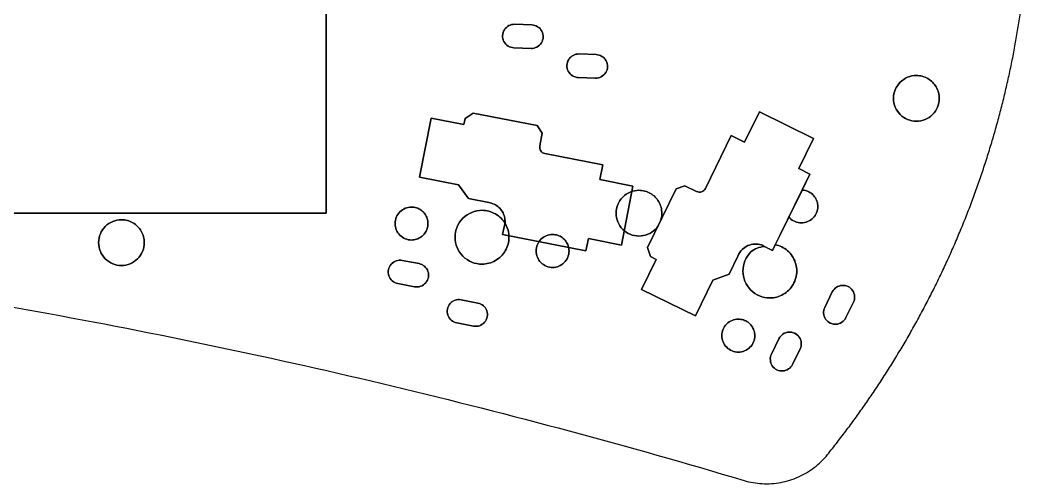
# Model space of a CAD drawing. Extents: x 0 to 140, y 0 to 91.
# Drawn here: x 62.8 to 139.4, y 0.1 to 35.6 of the extents above; entities that cross this region are included whole.
import ezdxf

# ---------------------------------------------------------------- set-up
doc = ezdxf.new("R2010")
doc.units = 0
doc.layers.add('Layer_1', color=7, linetype='CONTINUOUS')

msp = doc.modelspace()

# ---------------------------------------------------------------- linework, layer by layer
at = {"layer": 'Layer_1', "color": 1}
for p, q in [((86.211763, 38.371974), (86.211763, 20.781839)), ((86.211763, 20.781839), (86.211763, 38.371974)), ((101.94155, 35.183539), (100.632069, 35.229532)), ((100.632069, 35.229532), (101.94155, 35.183539)), ((100.632069, 35.229532), (100.632069, 35.229532)), ((100.56954, 33.430675), (101.878502, 33.384683)), ((101.878502, 33.384683), (100.56954, 33.430675)), ((105.555797, 32.956285), (106.865278, 32.910293)), ((105.555797, 32.956285), (105.555797, 32.956285)), ((106.865278, 32.910293), (105.555797, 32.956285)), ((106.802233, 31.111436), (105.493268, 31.157429)), ((105.493268, 31.157429), (106.802233, 31.111436)), ((131.371785, 31.306773), (131.371785, 31.306773)), ((131.371785, 31.306773), (131.371785, 31.306773)), ((97.439499, 28.441318), (96.829717, 28.029973)), ((96.829717, 28.029973), (97.439499, 28.441318)), ((102.347725, 27.487371), (97.439499, 28.441318)), ((97.439499, 28.441318), (102.347725, 27.487371)), ((119.358568, 28.518314), (118.229956, 26.203726)), ((118.229956, 26.203726), (119.358568, 28.518314)), ((123.493197, 26.501901), (119.358568, 28.518314)), ((119.358568, 28.518314), (123.493197, 26.501901)), ((94.225225, 28.047541), (93.347762, 23.532057)), ((93.347762, 23.532057), (94.225225, 28.047541)), ((96.73825, 27.5592), (94.225225, 28.047541)), ((94.225225, 28.047541), (96.73825, 27.5592)), ((96.829717, 28.029973), (96.73825, 27.5592)), ((96.73825, 27.5592), (96.829717, 28.029973)), ((102.743049, 26.901358), (102.347725, 27.487371)), ((102.347725, 27.487371), (102.743049, 26.901358)), ((102.552364, 25.919508), (102.743049, 26.901358)), ((102.743049, 26.901358), (102.552364, 25.919508)), ((117.195909, 26.708088), (115.22342, 22.663375)), ((115.22342, 22.663375), (117.195909, 26.708088)), ((118.229956, 26.203726), (117.195909, 26.708088)), ((117.195909, 26.708088), (118.229956, 26.203726)), ((122.36407, 24.187314), (123.493197, 26.501901)), ((123.493197, 26.501901), (122.36407, 24.187314)), ((107.364988, 24.474635), (102.947689, 25.333496)), ((102.947689, 25.333496), (107.364988, 24.474635)), ((107.145363, 23.346021), (107.364988, 24.474635)), ((107.364988, 24.474635), (107.145363, 23.346021)), ((120.368842, 17.928782), (123.218279, 23.770801)), ((123.218279, 23.770801), (122.36407, 24.187314)), ((122.36407, 24.187314), (123.218279, 23.770801)), ((123.218279, 23.770801), (122.621417, 22.547104)), ((93.347762, 23.532057), (96.321738, 22.953797)), ((96.321738, 22.953797), (93.347762, 23.532057)), ((109.673374, 22.854579), (107.145363, 23.346021)), ((107.145363, 23.346021), (109.673374, 22.854579)), ((96.321738, 22.953797), (97.082931, 21.889263)), ((97.082931, 21.889263), (96.321738, 22.953797)), ((108.795391, 18.339095), (109.673374, 22.854579)), ((109.673374, 22.854579), (108.795391, 18.339095)), ((110.141562, 22.526951), (110.141562, 22.526951)), ((110.141562, 22.526951), (110.141562, 22.526951)), ((112.987382, 22.641155), (110.795786, 18.147375)), ((110.795786, 18.147375), (112.987382, 22.641155)), ((113.656077, 22.871631), (112.987382, 22.641155)), ((112.987382, 22.641155), (113.656077, 22.871631)), ((114.554728, 22.432899), (113.656077, 22.871631)), ((113.656077, 22.871631), (114.554728, 22.432899)), ((122.621417, 22.547104), (121.630264, 20.515186)), ((97.082931, 21.889263), (98.653378, 21.583857)), ((98.653378, 21.583857), (97.082931, 21.889263)), ((86.211763, 20.781839), (39.3118, 20.781839)), ((39.3118, 20.781839), (86.211763, 20.781839)), ((92.729195, 21.244859), (92.729195, 21.244859)), ((92.729195, 21.244859), (92.729195, 21.244859)), ((98.128347, 20.995262), (98.128347, 20.995262)), ((98.128347, 20.995262), (98.128347, 20.995262)), ((70.531589, 20.276958), (70.531589, 20.276958)), ((70.531589, 20.276958), (70.531589, 20.276958)), ((99.88741, 20.070771), (99.706028, 19.138012)), ((99.706028, 19.138012), (99.88741, 20.070771)), ((121.630264, 20.515186), (120.577614, 18.356663)), ((99.706028, 19.138012), (106.086514, 17.897778)), ((106.086514, 17.897778), (99.706028, 19.138012)), ((103.527499, 19.145762), (103.527499, 19.145762)), ((103.527499, 19.145762), (103.527499, 19.145762)), ((106.086514, 17.897778), (106.267899, 18.830537)), ((106.267899, 18.830537), (106.086514, 17.897778)), ((106.267899, 18.830537), (108.795391, 18.339095)), ((108.795391, 18.339095), (106.267899, 18.830537)), ((110.795786, 18.147375), (111.035049, 17.45181)), ((111.035049, 17.45181), (110.795786, 18.147375)), ((119.51463, 18.345294), (120.368842, 17.928782)), ((119.734774, 18.237807), (119.51463, 18.345294)), ((120.368842, 17.928782), (119.734774, 18.237807)), ((120.577614, 18.356663), (120.368842, 17.928782)), ((91.867749, 17.18361), (91.867749, 17.18361)), ((93.310037, 16.917476), (92.023811, 17.167589)), ((92.023811, 17.167589), (93.310037, 16.917476)), ((111.466547, 17.241487), (110.344135, 14.940851)), ((110.344135, 14.940851), (111.466547, 17.241487)), ((111.035049, 17.45181), (111.466547, 17.241487)), ((111.466547, 17.241487), (111.035049, 17.45181)), ((117.032095, 16.106674), (117.733863, 17.544827)), ((117.733863, 17.544827), (117.032095, 16.106674)), ((115.806847, 15.64727), (117.032095, 16.106674)), ((117.032095, 16.106674), (115.806847, 15.64727)), ((91.680681, 15.400774), (92.966389, 15.150658)), ((92.966389, 15.150658), (91.680681, 15.400774)), ((114.478764, 12.923923), (115.806847, 15.64727)), ((115.806847, 15.64727), (114.478764, 12.923923)), ((110.344135, 14.940851), (114.478764, 12.923923)), ((114.478764, 12.923923), (110.344135, 14.940851)), ((124.937036, 14.749134), (124.362911, 13.571945)), ((124.362911, 13.571945), (124.937036, 14.749134)), ((125.683245, 15.251946), (125.683245, 15.251946)), ((125.683245, 15.251946), (125.683245, 15.251946)), ((96.375483, 14.168289), (96.375483, 14.168289)), ((97.817253, 13.902156), (96.531545, 14.152271)), ((96.531545, 14.152271), (97.817253, 13.902156)), ((125.980902, 12.782847), (126.555026, 13.960033)), ((126.555026, 13.960033), (125.980902, 12.782847)), ((96.187896, 12.385453), (97.473607, 12.13534)), ((97.473607, 12.13534), (96.187896, 12.385453)), ((117.745229, 12.669158), (117.745229, 12.669158)), ((117.745229, 12.669158), (117.745229, 12.669158)), ((121.603909, 11.678521), (121.603909, 11.678521)), ((121.682456, 11.680588), (121.682456, 11.680588)), ((120.857702, 11.17571), (120.283575, 9.998521)), ((120.283575, 9.998521), (120.857702, 11.17571)), ((121.901565, 9.209422), (122.475689, 10.386609)), ((122.475689, 10.386609), (121.901565, 9.209422))]:
    msp.add_line(p, q, dxfattribs=at)
for points in [[(139.197661, 35.195424), (139.261588, 35.594868), (139.322052, 35.994859), (139.379046, 36.395352)], [(99.839351, 34.806302), (99.669231, 34.533838), (99.657218, 34.191361), (99.807829, 33.907647)], [(99.807829, 33.907647), (99.657218, 34.191361), (99.669231, 34.533838), (99.839351, 34.806302)], [(100.632069, 35.229532), (100.311265, 35.239904), (100.009217, 35.078641), (99.839351, 34.806302)], [(99.839351, 34.806302), (100.009217, 35.078641), (100.311265, 35.239904), (100.632069, 35.229532)], [(102.703259, 34.706048), (102.552724, 34.989705), (102.262456, 35.171665), (101.94155, 35.183539)], [(101.94155, 35.183539), (102.262456, 35.171665), (102.552724, 34.989705), (102.703259, 34.706048)], [(102.671736, 33.807913), (102.841659, 34.080247), (102.85367, 34.42247), (102.703259, 34.706048)], [(102.703259, 34.706048), (102.85367, 34.42247), (102.841659, 34.080247), (102.671736, 33.807913)], [(138.995606, 33.999116), (139.066412, 34.397294), (139.133766, 34.796079), (139.197661, 35.195424)], [(99.807829, 33.907647), (99.958499, 33.62419), (100.248743, 33.442444), (100.56954, 33.430675)], [(100.56954, 33.430675), (100.248743, 33.442444), (99.958499, 33.62419), (99.807829, 33.907647)], [(101.878502, 33.384683), (102.199488, 33.374124), (102.501778, 33.535411), (102.671736, 33.807913)], [(102.671736, 33.807913), (102.501778, 33.535411), (102.199488, 33.374124), (101.878502, 33.384683)], [(138.773399, 32.806423), (138.850912, 33.203338), (138.924984, 33.600917), (138.995606, 33.999116)], [(104.762563, 32.533055), (104.932522, 32.805557), (105.234811, 32.966844), (105.555797, 32.956285)], [(105.555797, 32.956285), (105.234811, 32.966844), (104.932522, 32.805557), (104.762563, 32.533055)], [(104.731559, 31.634403), (104.580792, 31.918025), (104.592608, 32.260499), (104.762563, 32.533055)], [(104.762563, 32.533055), (104.592608, 32.260499), (104.580792, 31.918025), (104.731559, 31.634403)], [(106.865278, 32.910293), (107.186637, 32.899068), (107.477594, 32.717245), (107.628539, 32.433321)], [(107.628539, 32.433321), (107.477594, 32.717245), (107.186637, 32.899068), (106.865278, 32.910293)], [(107.628539, 32.433321), (107.779349, 32.149472), (107.767334, 31.806741), (107.597017, 31.53415)], [(107.597017, 31.53415), (107.767334, 31.806741), (107.779349, 32.149472), (107.628539, 32.433321)], [(138.530001, 31.617348), (138.614568, 32.012996), (138.695704, 32.409369), (138.773399, 32.806423)], [(105.493268, 31.157429), (105.172471, 31.169199), (104.882228, 31.350946), (104.731559, 31.634403)], [(104.731559, 31.634403), (104.882228, 31.350946), (105.172471, 31.169199), (105.493268, 31.157429)], [(107.597017, 31.53415), (107.42665, 31.261356), (107.12366, 31.100208), (106.802233, 31.111436)], [(106.802233, 31.111436), (107.12366, 31.100208), (107.42665, 31.261356), (107.597017, 31.53415)], [(138.265936, 30.432926), (138.357378, 30.826963), (138.445403, 31.221785), (138.530001, 31.617348)], [(130.134134, 30.794143), (129.805995, 30.466039), (129.621602, 30.021043), (129.621504, 29.55701)], [(129.621504, 29.55701), (129.621602, 30.021043), (129.805995, 30.466039), (130.134134, 30.794143)], [(131.371785, 31.306773), (130.907572, 31.306812), (130.462364, 31.122409), (130.134134, 30.794143)], [(130.134134, 30.794143), (130.462364, 31.122409), (130.907572, 31.306812), (131.371785, 31.306773)], [(131.824471, 31.247345), (131.676819, 31.286838), (131.524628, 31.306817), (131.371785, 31.306773)], [(131.371785, 31.306773), (131.524628, 31.306817), (131.676819, 31.286838), (131.824471, 31.247345)], [(132.246667, 31.072164), (132.114199, 31.148765), (131.972257, 31.207661), (131.824471, 31.247345)], [(131.824471, 31.247345), (131.972257, 31.207661), (132.114199, 31.148765), (132.246667, 31.072164)], [(132.608918, 30.794143), (132.500829, 30.902241), (132.379042, 30.99571), (132.246667, 31.072164)], [(132.246667, 31.072164), (132.379042, 30.99571), (132.500829, 30.902241), (132.608918, 30.794143)], [(132.887453, 30.431891), (132.81084, 30.564296), (132.717197, 30.686085), (132.608918, 30.794143)], [(132.608918, 30.794143), (132.717197, 30.686085), (132.81084, 30.564296), (132.887453, 30.431891)], [(133.06212, 30.009696), (133.022599, 30.157456), (132.963876, 30.299397), (132.887453, 30.431891)], [(132.887453, 30.431891), (132.963876, 30.299397), (133.022599, 30.157456), (133.06212, 30.009696)], [(133.121548, 29.55701), (133.121593, 29.709853), (133.101613, 29.862043), (133.06212, 30.009696)], [(133.06212, 30.009696), (133.101613, 29.862043), (133.121593, 29.709853), (133.121548, 29.55701)], [(137.981715, 29.25367), (138.07986, 29.645927), (138.174603, 30.039027), (138.265936, 30.432926)], [(129.621504, 29.55701), (129.621465, 29.092798), (129.805868, 28.64759), (130.134134, 28.319361)], [(130.134134, 28.319361), (129.805868, 28.64759), (129.621465, 29.092798), (129.621504, 29.55701)], [(132.608918, 28.319361), (132.937184, 28.64759), (133.121587, 29.092798), (133.121548, 29.55701)], [(133.121548, 29.55701), (133.121587, 29.092798), (132.937184, 28.64759), (132.608918, 28.319361)], [(137.677341, 28.079066), (137.782191, 28.469714), (137.883653, 28.861263), (137.981715, 29.25367)], [(130.134134, 28.319361), (130.462364, 27.991095), (130.907572, 27.806691), (131.371785, 27.80673)], [(131.371785, 27.80673), (130.907572, 27.806691), (130.462364, 27.991095), (130.134134, 28.319361)], [(131.371785, 27.80673), (131.835819, 27.806829), (132.280815, 27.991222), (132.608918, 28.319361)], [(132.608918, 28.319361), (132.280815, 27.991222), (131.835819, 27.806829), (131.371785, 27.80673)], [(137.352296, 26.910145), (137.464019, 27.298839), (137.572372, 27.688494), (137.677341, 28.079066)], [(137.007099, 25.746908), (137.125523, 26.133649), (137.240593, 26.521409), (137.352296, 26.910145)], [(102.626778, 25.543303), (102.552415, 25.653605), (102.525594, 25.789202), (102.552364, 25.919508)], [(102.552364, 25.919508), (102.525594, 25.789202), (102.552415, 25.653605), (102.626778, 25.543303)], [(102.947689, 25.333496), (102.816871, 25.357466), (102.701208, 25.433085), (102.626778, 25.543303)], [(102.626778, 25.543303), (102.701208, 25.433085), (102.816871, 25.357466), (102.947689, 25.333496)], [(136.641747, 24.589874), (136.766871, 24.974489), (136.88866, 25.360182), (137.007099, 25.746908)], [(136.256241, 23.439556), (136.388063, 23.821875), (136.51657, 24.205329), (136.641747, 24.589874)], [(135.851095, 22.29544), (135.989448, 22.675634), (136.124501, 23.057021), (136.256241, 23.439556)], [(110.141562, 22.526951), (109.677529, 22.526852), (109.232532, 22.342459), (108.904429, 22.01432)], [(108.904429, 22.01432), (109.232532, 22.342459), (109.677529, 22.526852), (110.141562, 22.526951)], [(110.594764, 22.467007), (110.446967, 22.506718), (110.2946, 22.526872), (110.141562, 22.526951)], [(110.141562, 22.526951), (110.2946, 22.526872), (110.446967, 22.506718), (110.594764, 22.467007)], [(111.016962, 22.292339), (110.884467, 22.368762), (110.742525, 22.427485), (110.594764, 22.467007)], [(110.594764, 22.467007), (110.742525, 22.427485), (110.884467, 22.368762), (111.016962, 22.292339)], [(111.379213, 22.01432), (111.271124, 22.122417), (111.149337, 22.215886), (111.016962, 22.292339)], [(111.016962, 22.292339), (111.149337, 22.215886), (111.271124, 22.122417), (111.379213, 22.01432)], [(114.937652, 22.407579), (114.811801, 22.364167), (114.673767, 22.373294), (114.554728, 22.432899)], [(114.554728, 22.432899), (114.673767, 22.373294), (114.811801, 22.364167), (114.937652, 22.407579)], [(115.22342, 22.663375), (115.166423, 22.543161), (115.063421, 22.450962), (114.937652, 22.407579)], [(114.937652, 22.407579), (115.063421, 22.450962), (115.166423, 22.543161), (115.22342, 22.663375)], [(122.956281, 22.493878), (122.847568, 22.526626), (122.734926, 22.54453), (122.621417, 22.547104)], [(122.621417, 22.547104), (122.734926, 22.54453), (122.847568, 22.526626), (122.956281, 22.493878)], [(123.307679, 22.315078), (123.200655, 22.392748), (123.082071, 22.453087), (122.956281, 22.493878)], [(122.956281, 22.493878), (123.082071, 22.453087), (123.200655, 22.392748), (123.307679, 22.315078)], [(123.586733, 22.03654), (123.508908, 22.143454), (123.414737, 22.237451), (123.307679, 22.315078)], [(123.307679, 22.315078), (123.414737, 22.237451), (123.508908, 22.143454), (123.586733, 22.03654)], [(135.426317, 21.159076), (135.57119, 21.53663), (135.712788, 21.915432), (135.851095, 22.29544)], [(98.653378, 21.583857), (98.795178, 21.563227), (98.933116, 21.521601), (99.062657, 21.460349)], [(99.062657, 21.460349), (98.933116, 21.521601), (98.795178, 21.563227), (98.653378, 21.583857)], [(99.062657, 21.460349), (99.192097, 21.399317), (99.311743, 21.319379), (99.417672, 21.223156)], [(99.417672, 21.223156), (99.311743, 21.319379), (99.192097, 21.399317), (99.062657, 21.460349)], [(108.904429, 22.01432), (108.576163, 21.686091), (108.39176, 21.240883), (108.391799, 20.776671)], [(108.391799, 20.776671), (108.39176, 21.240883), (108.576163, 21.686091), (108.904429, 22.01432)], [(111.657232, 21.651553), (111.580816, 21.784109), (111.487346, 21.906072), (111.379213, 22.01432)], [(111.379213, 22.01432), (111.487346, 21.906072), (111.580816, 21.784109), (111.657232, 21.651553)], [(111.831899, 21.229873), (111.792335, 21.377456), (111.733613, 21.519221), (111.657232, 21.651553)], [(111.657232, 21.651553), (111.733613, 21.519221), (111.792335, 21.377456), (111.831899, 21.229873)], [(123.765533, 21.685142), (123.724742, 21.810932), (123.664403, 21.929516), (123.586733, 22.03654)], [(123.586733, 22.03654), (123.664403, 21.929516), (123.724742, 21.810932), (123.765533, 21.685142)], [(123.827027, 21.295501), (123.827113, 21.427804), (123.806361, 21.559296), (123.765533, 21.685142)], [(123.765533, 21.685142), (123.806361, 21.559296), (123.827113, 21.427804), (123.827027, 21.295501)], [(91.838293, 20.87589), (91.602038, 20.639595), (91.469317, 20.319132), (91.469324, 19.984988)], [(91.469324, 19.984988), (91.469317, 20.319132), (91.602038, 20.639595), (91.838293, 20.87589)], [(92.729195, 21.244859), (92.395051, 21.244866), (92.074588, 21.112145), (91.838293, 20.87589)], [(91.838293, 20.87589), (92.074588, 21.112145), (92.395051, 21.244866), (92.729195, 21.244859)], [(93.118834, 21.183365), (92.992988, 21.224193), (92.861498, 21.244945), (92.729195, 21.244859)], [(92.729195, 21.244859), (92.861498, 21.244945), (92.992988, 21.224193), (93.118834, 21.183365)], [(93.470235, 21.004046), (93.363243, 21.0819), (93.244656, 21.142414), (93.118834, 21.183365)], [(93.118834, 21.183365), (93.244656, 21.142414), (93.363243, 21.0819), (93.470235, 21.004046)], [(93.748769, 20.725512), (93.671101, 20.832385), (93.577108, 20.926378), (93.470235, 21.004046)], [(93.470235, 21.004046), (93.577108, 20.926378), (93.671101, 20.832385), (93.748769, 20.725512)], [(93.927569, 20.374111), (93.886779, 20.499901), (93.82644, 20.618486), (93.748769, 20.725512)], [(93.748769, 20.725512), (93.82644, 20.618486), (93.886779, 20.499901), (93.927569, 20.374111)], [(98.128347, 20.995262), (97.582002, 20.995372), (97.057991, 20.778443), (96.671589, 20.392198)], [(96.671589, 20.392198), (97.057991, 20.778443), (97.582002, 20.995372), (98.128347, 20.995262)], [(98.661646, 20.924981), (98.487716, 20.971616), (98.308421, 20.995245), (98.128347, 20.995262)], [(98.128347, 20.995262), (98.308421, 20.995245), (98.487716, 20.971616), (98.661646, 20.924981)], [(99.158256, 20.71931), (99.002412, 20.809262), (98.835455, 20.878408), (98.661646, 20.924981)], [(98.661646, 20.924981), (98.835455, 20.878408), (99.002412, 20.809262), (99.158256, 20.71931)], [(99.585105, 20.392198), (99.457727, 20.519418), (99.314221, 20.629393), (99.158256, 20.71931)], [(99.158256, 20.71931), (99.314221, 20.629393), (99.457727, 20.519418), (99.585105, 20.392198)], [(99.417672, 21.223156), (99.523517, 21.126727), (99.614429, 21.01509), (99.687422, 20.891908)], [(99.687422, 20.891908), (99.614429, 21.01509), (99.523517, 21.126727), (99.417672, 21.223156)], [(99.687422, 20.891908), (99.760509, 20.768692), (99.814848, 20.635283), (99.848654, 20.496068)], [(99.848654, 20.496068), (99.814848, 20.635283), (99.760509, 20.768692), (99.687422, 20.891908)], [(108.391799, 20.776671), (108.391896, 20.312637), (108.576289, 19.86764), (108.904429, 19.539536)], [(108.904429, 19.539536), (108.576289, 19.86764), (108.391896, 20.312637), (108.391799, 20.776671)], [(111.379213, 19.539536), (111.707353, 19.86764), (111.891746, 20.312637), (111.891843, 20.776671)], [(111.891843, 20.776671), (111.891746, 20.312637), (111.707353, 19.86764), (111.379213, 19.539536)], [(111.891843, 20.776671), (111.891764, 20.92971), (111.871611, 21.082077), (111.831899, 21.229873)], [(111.831899, 21.229873), (111.871611, 21.082077), (111.891764, 20.92971), (111.891843, 20.776671)], [(123.458058, 20.404601), (123.694312, 20.640896), (123.827033, 20.961358), (123.827027, 21.295501)], [(123.827027, 21.295501), (123.827033, 20.961358), (123.694312, 20.640896), (123.458058, 20.404601)], [(134.981384, 20.030462), (135.132952, 20.405375), (135.281269, 20.781593), (135.426317, 21.159076)], [(70.531589, 20.276958), (70.067556, 20.27686), (69.622559, 20.092467), (69.294456, 19.764328)], [(69.294456, 19.764328), (69.622559, 20.092467), (70.067556, 20.27686), (70.531589, 20.276958)], [(70.984791, 20.217014), (70.836995, 20.256726), (70.684627, 20.276879), (70.531589, 20.276958)], [(70.531589, 20.276958), (70.684627, 20.276879), (70.836995, 20.256726), (70.984791, 20.217014)], [(71.40647, 20.04235), (71.274138, 20.11873), (71.132373, 20.177451), (70.984791, 20.217014)], [(70.984791, 20.217014), (71.132373, 20.177451), (71.274138, 20.11873), (71.40647, 20.04235)], [(71.769241, 19.764328), (71.660991, 19.872463), (71.539028, 19.965933), (71.40647, 20.04235)], [(71.40647, 20.04235), (71.539028, 19.965933), (71.660991, 19.872463), (71.769241, 19.764328)], [(91.469324, 19.984988), (91.46918, 19.650666), (91.601911, 19.329992), (91.838293, 19.09357)], [(91.838293, 19.09357), (91.601911, 19.329992), (91.46918, 19.650666), (91.469324, 19.984988)], [(93.989582, 19.984988), (93.989446, 20.117145), (93.968519, 20.248458), (93.927569, 20.374111)], [(93.927569, 20.374111), (93.968519, 20.248458), (93.989446, 20.117145), (93.989582, 19.984988)], [(93.927569, 19.595347), (93.968573, 19.721165), (93.989501, 19.852657), (93.989582, 19.984988)], [(93.989582, 19.984988), (93.989501, 19.852657), (93.968573, 19.721165), (93.927569, 19.595347)], [(96.671589, 20.392198), (96.285343, 20.005795), (96.068414, 19.481784), (96.068524, 18.935439)], [(96.068524, 18.935439), (96.068414, 19.481784), (96.285343, 20.005795), (96.671589, 20.392198)], [(99.912215, 19.965351), (99.822298, 20.121315), (99.712325, 20.26482), (99.585105, 20.392198)], [(99.585105, 20.392198), (99.712325, 20.26482), (99.822298, 20.121315), (99.912215, 19.965351)], [(99.848654, 20.496068), (99.882585, 20.357007), (99.895647, 20.213674), (99.88741, 20.070771)], [(99.88741, 20.070771), (99.895647, 20.213674), (99.882585, 20.357007), (99.848654, 20.496068)], [(100.118405, 19.468741), (100.071667, 19.642575), (100.002347, 19.809534), (99.912215, 19.965351)], [(99.912215, 19.965351), (100.002347, 19.809534), (100.071667, 19.642575), (100.118405, 19.468741)], [(121.630264, 20.515186), (121.643833, 20.477617), (121.659181, 20.440713), (121.676256, 20.404601)], [(121.676256, 20.404601), (121.659181, 20.440713), (121.643833, 20.477617), (121.630264, 20.515186)], [(121.676256, 20.404601), (121.912551, 20.168346), (122.233013, 20.035624), (122.567156, 20.035629)], [(122.567156, 20.035629), (122.233013, 20.035624), (121.912551, 20.168346), (121.676256, 20.404601)], [(122.567156, 20.035629), (122.9013, 20.035624), (123.221763, 20.168345), (123.458058, 20.404601)], [(123.458058, 20.404601), (123.221763, 20.168345), (122.9013, 20.035624), (122.567156, 20.035629)], [(134.517328, 18.909084), (134.675251, 19.281529), (134.829942, 19.655335), (134.981384, 20.030462)], [(69.294456, 19.764328), (68.966191, 19.436099), (68.781787, 18.990891), (68.781826, 18.526679)], [(68.781826, 18.526679), (68.781787, 18.990891), (68.966191, 19.436099), (69.294456, 19.764328)], [(72.047259, 19.401561), (71.970844, 19.534117), (71.877374, 19.65608), (71.769241, 19.764328)], [(71.769241, 19.764328), (71.877374, 19.65608), (71.970844, 19.534117), (72.047259, 19.401561)], [(72.221924, 18.979881), (72.182361, 19.127463), (72.12364, 19.269229), (72.047259, 19.401561)], [(72.047259, 19.401561), (72.12364, 19.269229), (72.182361, 19.127463), (72.221924, 18.979881)], [(93.470235, 18.965411), (93.577108, 19.04308), (93.671101, 19.137074), (93.748769, 19.243949)], [(93.748769, 19.243949), (93.671101, 19.137074), (93.577108, 19.04308), (93.470235, 18.965411)], [(93.748769, 19.243949), (93.82644, 19.350973), (93.886778, 19.469557), (93.927569, 19.595347)], [(93.927569, 19.595347), (93.886778, 19.469557), (93.82644, 19.350973), (93.748769, 19.243949)], [(100.188167, 18.935439), (100.188319, 19.115491), (100.164865, 19.294787), (100.118405, 19.468741)], [(100.118405, 19.468741), (100.164865, 19.294787), (100.188319, 19.115491), (100.188167, 18.935439)], [(108.904429, 19.539536), (109.232532, 19.211397), (109.677529, 19.027004), (110.141562, 19.026906)], [(110.141562, 19.026906), (109.677529, 19.027004), (109.232532, 19.211397), (108.904429, 19.539536)], [(110.141562, 19.026906), (110.605775, 19.026866), (111.050983, 19.21127), (111.379213, 19.539536)], [(111.379213, 19.539536), (111.050983, 19.21127), (110.605775, 19.026866), (110.141562, 19.026906)], [(68.781826, 18.526679), (68.781924, 18.062646), (68.966317, 17.617649), (69.294456, 17.289546)], [(69.294456, 17.289546), (68.966317, 17.617649), (68.781924, 18.062646), (68.781826, 18.526679)], [(71.769241, 17.289546), (72.097379, 17.617649), (72.281772, 18.062646), (72.281871, 18.526679)], [(72.281871, 18.526679), (72.281772, 18.062646), (72.097379, 17.617649), (71.769241, 17.289546)], [(72.281871, 18.526679), (72.281791, 18.679718), (72.261637, 18.832085), (72.221924, 18.979881)], [(72.221924, 18.979881), (72.261637, 18.832085), (72.281791, 18.679718), (72.281871, 18.526679)], [(91.838293, 19.09357), (92.074588, 18.857315), (92.395051, 18.724594), (92.729195, 18.724601)], [(92.729195, 18.724601), (92.395051, 18.724594), (92.074588, 18.857315), (91.838293, 19.09357)], [(92.729195, 18.724601), (92.861525, 18.724682), (92.993016, 18.745609), (93.118834, 18.786611)], [(93.118834, 18.786611), (92.993016, 18.745609), (92.861525, 18.724682), (92.729195, 18.724601)], [(93.118834, 18.786611), (93.244624, 18.827402), (93.363209, 18.88774), (93.470235, 18.965411)], [(93.470235, 18.965411), (93.363209, 18.88774), (93.244624, 18.827402), (93.118834, 18.786611)], [(96.068524, 18.935439), (96.068414, 18.389095), (96.285343, 17.865083), (96.671589, 17.478681)], [(96.671589, 17.478681), (96.285343, 17.865083), (96.068414, 18.389095), (96.068524, 18.935439)], [(99.912215, 17.905528), (100.002347, 18.061345), (100.071668, 18.228305), (100.118405, 18.40214)], [(100.118405, 18.40214), (100.071668, 18.228305), (100.002347, 18.061345), (99.912215, 17.905528)], [(100.118405, 18.40214), (100.164865, 18.576094), (100.188319, 18.755388), (100.188167, 18.935439)], [(100.188167, 18.935439), (100.188319, 18.755388), (100.164865, 18.576094), (100.118405, 18.40214)], [(102.636597, 18.776793), (102.400152, 18.540582), (102.26724, 18.220109), (102.267109, 17.88589)], [(102.267109, 17.88589), (102.26724, 18.220109), (102.400152, 18.540582), (102.636597, 18.776793)], [(103.527499, 19.145762), (103.193355, 19.145768), (102.872892, 19.013048), (102.636597, 18.776793)], [(102.636597, 18.776793), (102.872892, 19.013048), (103.193355, 19.145768), (103.527499, 19.145762)], [(103.916622, 19.084267), (103.790941, 19.125041), (103.659629, 19.145793), (103.527499, 19.145762)], [(103.527499, 19.145762), (103.659629, 19.145793), (103.790941, 19.125041), (103.916622, 19.084267)], [(104.26802, 18.905467), (104.160995, 18.983138), (104.042411, 19.043476), (103.916622, 19.084267)], [(103.916622, 19.084267), (104.042411, 19.043476), (104.160995, 18.983138), (104.26802, 18.905467)], [(104.546557, 18.626414), (104.46893, 18.733472), (104.374934, 18.827642), (104.26802, 18.905467)], [(104.26802, 18.905467), (104.374934, 18.827642), (104.46893, 18.733472), (104.546557, 18.626414)], [(104.725873, 18.275016), (104.684923, 18.400837), (104.624409, 18.519423), (104.546557, 18.626414)], [(104.546557, 18.626414), (104.624409, 18.519423), (104.684923, 18.400837), (104.725873, 18.275016)], [(118.4687, 18.291552), (118.798327, 18.439751), (119.17155, 18.458928), (119.51463, 18.345294)], [(119.51463, 18.345294), (119.17155, 18.458928), (118.798327, 18.439751), (118.4687, 18.291552)], [(134.034154, 17.79649), (134.198423, 18.165953), (134.359487, 18.536831), (134.517328, 18.909084)], [(99.585105, 17.478681), (99.712325, 17.606059), (99.822298, 17.749563), (99.912215, 17.905528)], [(99.912215, 17.905528), (99.822298, 17.749563), (99.712325, 17.606059), (99.585105, 17.478681)], [(102.267109, 17.88589), (102.267241, 17.551673), (102.400152, 17.231201), (102.636597, 16.994991)], [(102.636597, 16.994991), (102.400152, 17.231201), (102.267241, 17.551673), (102.267109, 17.88589)], [(104.418398, 16.994991), (104.654654, 17.231285), (104.787375, 17.551747), (104.78737, 17.88589)], [(104.78737, 17.88589), (104.787375, 17.551747), (104.654654, 17.231285), (104.418398, 16.994991)], [(104.78737, 17.88589), (104.787401, 18.018021), (104.766648, 18.149334), (104.725873, 18.275016)], [(104.725873, 18.275016), (104.766648, 18.149334), (104.787401, 18.018021), (104.78737, 17.88589)], [(117.733863, 17.544827), (117.876669, 17.876965), (118.138896, 18.143434), (118.4687, 18.291552)], [(118.4687, 18.291552), (118.138896, 18.143434), (117.876669, 17.876965), (117.733863, 17.544827)], [(118.699695, 17.808894), (118.31326, 17.422576), (118.096141, 16.898554), (118.096114, 16.352136)], [(118.096114, 16.352136), (118.096141, 16.898554), (118.31326, 17.422576), (118.699695, 17.808894)], [(119.734774, 18.237807), (119.356746, 18.193213), (118.998467, 18.044751), (118.699695, 17.808894)], [(118.699695, 17.808894), (118.998467, 18.044751), (119.356746, 18.193213), (119.734774, 18.237807)], [(120.689237, 18.342193), (120.652168, 18.348032), (120.614946, 18.352858), (120.577614, 18.356663)], [(120.577614, 18.356663), (120.614946, 18.352858), (120.652168, 18.348032), (120.689237, 18.342193)], [(121.185846, 18.136522), (121.030003, 18.226474), (120.863045, 18.29562), (120.689237, 18.342193)], [(120.689237, 18.342193), (120.863045, 18.29562), (121.030003, 18.226474), (121.185846, 18.136522)], [(121.612693, 17.808894), (121.485347, 17.936296), (121.341841, 18.046445), (121.185846, 18.136522)], [(121.185846, 18.136522), (121.341841, 18.046445), (121.485347, 17.936296), (121.612693, 17.808894)], [(121.940321, 17.382047), (121.850244, 17.538042), (121.740095, 17.681548), (121.612693, 17.808894)], [(121.612693, 17.808894), (121.740095, 17.681548), (121.850244, 17.538042), (121.940321, 17.382047)], [(133.531343, 16.692168), (133.702134, 17.058816), (133.869744, 17.426937), (134.034154, 17.79649)], [(69.294456, 17.289546), (69.622559, 16.961407), (70.067556, 16.777014), (70.531589, 16.776916)], [(70.531589, 16.776916), (70.067556, 16.777014), (69.622559, 16.961407), (69.294456, 17.289546)], [(70.531589, 16.776916), (70.995802, 16.776877), (71.44101, 16.96128), (71.769241, 17.289546)], [(71.769241, 17.289546), (71.44101, 16.96128), (70.995802, 16.776877), (70.531589, 16.776916)], [(91.17425, 16.874069), (90.963663, 16.631548), (90.898281, 16.295182), (91.002686, 15.991435)], [(91.002686, 15.991435), (90.898281, 16.295182), (90.963663, 16.631548), (91.17425, 16.874069)], [(92.023811, 17.167589), (91.708541, 17.228286), (91.384811, 17.116438), (91.17425, 16.874069)], [(91.17425, 16.874069), (91.348432, 17.074505), (91.602237, 17.18779), (91.867749, 17.18361)], [(91.867749, 17.18361), (91.920137, 17.182822), (91.972356, 17.177462), (92.023811, 17.167589)], [(93.989066, 16.327331), (93.884329, 16.631176), (93.625515, 16.856112), (93.310037, 16.917476)], [(93.310037, 16.917476), (93.625515, 16.856112), (93.884329, 16.631176), (93.989066, 16.327331)], [(96.671589, 17.478681), (97.057906, 17.092246), (97.581928, 16.875127), (98.128347, 16.8751)], [(98.128347, 16.8751), (97.581928, 16.875127), (97.057906, 17.092246), (96.671589, 17.478681)], [(98.128347, 16.8751), (98.308421, 16.875118), (98.487716, 16.898746), (98.661646, 16.945382)], [(98.661646, 16.945382), (98.487716, 16.898746), (98.308421, 16.875118), (98.128347, 16.8751)], [(98.661646, 16.945382), (98.83548, 16.992118), (99.002439, 17.061437), (99.158256, 17.151569)], [(99.158256, 17.151569), (99.002439, 17.061437), (98.83548, 16.992118), (98.661646, 16.945382)], [(99.158256, 17.151569), (99.314221, 17.241486), (99.457727, 17.35146), (99.585105, 17.478681)], [(99.585105, 17.478681), (99.457727, 17.35146), (99.314221, 17.241486), (99.158256, 17.151569)], [(102.636597, 16.994991), (102.872892, 16.758736), (103.193355, 16.626015), (103.527499, 16.626022)], [(103.527499, 16.626022), (103.193355, 16.626015), (102.872892, 16.758736), (102.636597, 16.994991)], [(103.527499, 16.626022), (103.861642, 16.626016), (104.182104, 16.758737), (104.418398, 16.994991)], [(104.418398, 16.994991), (104.182104, 16.758737), (103.861642, 16.626016), (103.527499, 16.626022)], [(122.145995, 16.885435), (122.099421, 17.059245), (122.030274, 17.226203), (121.940321, 17.382047)], [(121.940321, 17.382047), (122.030274, 17.226203), (122.099421, 17.059245), (122.145995, 16.885435)], [(122.216273, 16.352136), (122.216257, 16.53221), (122.192629, 16.711504), (122.145995, 16.885435)], [(122.145995, 16.885435), (122.192629, 16.711504), (122.216257, 16.53221), (122.216273, 16.352136)], [(93.8175, 15.443665), (94.028466, 15.68641), (94.093871, 16.023279), (93.989066, 16.327331)], [(93.989066, 16.327331), (94.093871, 16.023279), (94.028466, 15.68641), (93.8175, 15.443665)], [(118.096114, 16.352136), (118.096278, 15.805896), (118.313386, 15.282085), (118.699695, 14.895893)], [(118.699695, 14.895893), (118.313386, 15.282085), (118.096278, 15.805896), (118.096114, 16.352136)], [(122.145995, 15.819352), (122.192585, 15.993116), (122.216212, 16.172234), (122.216273, 16.352136)], [(122.216273, 16.352136), (122.216212, 16.172234), (122.192585, 15.993116), (122.145995, 15.819352)], [(133.00941, 15.596626), (133.18655, 15.960292), (133.360534, 16.325486), (133.531343, 16.692168)], [(50.387607, 15.539265), (54.970655, 14.841015), (59.54377, 14.079059), (64.105626, 13.253617)], [(91.002686, 15.991435), (91.107089, 15.687667), (91.365472, 15.462567), (91.680681, 15.400774)], [(91.680681, 15.400774), (91.365472, 15.462567), (91.107089, 15.687667), (91.002686, 15.991435)], [(92.966389, 15.150658), (93.282066, 15.08925), (93.606522, 15.200948), (93.8175, 15.443665)], [(93.8175, 15.443665), (93.606522, 15.200948), (93.282066, 15.08925), (92.966389, 15.150658)], [(121.940321, 15.322224), (122.030316, 15.47823), (122.099463, 15.645365), (122.145995, 15.819352)], [(122.145995, 15.819352), (122.099463, 15.645365), (122.030316, 15.47823), (121.940321, 15.322224)], [(132.468874, 14.510388), (132.652188, 14.870899), (132.832373, 15.232992), (133.00941, 15.596626)], [(118.699695, 14.895893), (119.085886, 14.509585), (119.609696, 14.292477), (120.155935, 14.292313)], [(120.155935, 14.292313), (119.609696, 14.292477), (119.085886, 14.509585), (118.699695, 14.895893)], [(120.689237, 14.362594), (120.863045, 14.409167), (121.030003, 14.478313), (121.185846, 14.568265)], [(121.185846, 14.568265), (121.030003, 14.478313), (120.863045, 14.409167), (120.689237, 14.362594)], [(121.185846, 14.568265), (121.341841, 14.658342), (121.485347, 14.768491), (121.612693, 14.895893)], [(121.612693, 14.895893), (121.485347, 14.768491), (121.341841, 14.658342), (121.185846, 14.568265)], [(121.612693, 14.895893), (121.740059, 15.02308), (121.850206, 15.166411), (121.940321, 15.322224)], [(121.940321, 15.322224), (121.850206, 15.166411), (121.740059, 15.02308), (121.612693, 14.895893)], [(125.683245, 15.251946), (125.362562, 15.229633), (125.078127, 15.037975), (124.937036, 14.749134)], [(124.937036, 14.749134), (125.078127, 15.037975), (125.362562, 15.229633), (125.683245, 15.251946)], [(126.491981, 14.857653), (126.312154, 15.124071), (126.003892, 15.274362), (125.683245, 15.251946)], [(125.683245, 15.251946), (126.003892, 15.274362), (126.312154, 15.124071), (126.491981, 14.857653)], [(126.555026, 13.960033), (126.695829, 14.249027), (126.671797, 14.591179), (126.491981, 14.857653)], [(126.491981, 14.857653), (126.671797, 14.591179), (126.695829, 14.249027), (126.555026, 13.960033)], [(95.681468, 13.858748), (95.47088, 13.616228), (95.405497, 13.279862), (95.509902, 12.976114)], [(95.509902, 12.976114), (95.405497, 13.279862), (95.47088, 13.616228), (95.681468, 13.858748)], [(96.531545, 14.152271), (96.216107, 14.213163), (95.89213, 14.101297), (95.681468, 13.858748)], [(95.681468, 13.858748), (95.855766, 14.059323), (96.109792, 14.172623), (96.375483, 14.168289)], [(96.375483, 14.168289), (96.427871, 14.167503), (96.48009, 14.162143), (96.531545, 14.152271)], [(98.493699, 13.311495), (98.38957, 13.614848), (98.131873, 13.839864), (97.817253, 13.902156)], [(97.817253, 13.902156), (98.131873, 13.839864), (98.38957, 13.614848), (98.493699, 13.311495)], [(120.155935, 14.292313), (120.33601, 14.29233), (120.515305, 14.315958), (120.689237, 14.362594)], [(120.689237, 14.362594), (120.515305, 14.315958), (120.33601, 14.29233), (120.155935, 14.292313)], [(131.909736, 13.433452), (132.099223, 13.790808), (132.28561, 14.1498), (132.468874, 14.510388)], [(64.105626, 13.253617), (68.66736, 12.4281), (73.217392, 11.53918), (77.754402, 10.587115)], [(98.322649, 12.429379), (98.532868, 12.671887), (98.598042, 13.00799), (98.493699, 13.311495)], [(98.493699, 13.311495), (98.598042, 13.00799), (98.532868, 12.671887), (98.322649, 12.429379)], [(124.362911, 13.571945), (124.222965, 13.282957), (124.24758, 12.9413), (124.427507, 12.675357)], [(124.427507, 12.675357), (124.24758, 12.9413), (124.222965, 13.282957), (124.362911, 13.571945)], [(131.331476, 12.36685), (131.527307, 12.720707), (131.720068, 13.076254), (131.909736, 13.433452)], [(95.509902, 12.976114), (95.614304, 12.672347), (95.872688, 12.447246), (96.187896, 12.385453)], [(96.187896, 12.385453), (95.872688, 12.447246), (95.614304, 12.672347), (95.509902, 12.976114)], [(97.473607, 12.13534), (97.788804, 12.074965), (98.112302, 12.186998), (98.322649, 12.429379)], [(98.322649, 12.429379), (98.112302, 12.186998), (97.788804, 12.074965), (97.473607, 12.13534)], [(116.85433, 12.29967), (116.617885, 12.06346), (116.484974, 11.742988), (116.484842, 11.408771)], [(116.484842, 11.408771), (116.484974, 11.742988), (116.617885, 12.06346), (116.85433, 12.29967)], [(117.745229, 12.669158), (117.411012, 12.669026), (117.09054, 12.536115), (116.85433, 12.29967)], [(116.85433, 12.29967), (117.09054, 12.536115), (117.411012, 12.669026), (117.745229, 12.669158)], [(118.134355, 12.607145), (118.008701, 12.648095), (117.877387, 12.669022), (117.745229, 12.669158)], [(117.745229, 12.669158), (117.877387, 12.669022), (118.008701, 12.648095), (118.134355, 12.607145)], [(118.485753, 12.428345), (118.378728, 12.506015), (118.260144, 12.566354), (118.134355, 12.607145)], [(118.134355, 12.607145), (118.260144, 12.566354), (118.378728, 12.506015), (118.485753, 12.428345)], [(118.76429, 12.149292), (118.686663, 12.25635), (118.592667, 12.35052), (118.485753, 12.428345)], [(118.485753, 12.428345), (118.592667, 12.35052), (118.686663, 12.25635), (118.76429, 12.149292)], [(124.427507, 12.675357), (124.607174, 12.409637), (124.914684, 12.259622), (125.234692, 12.281583)], [(125.234692, 12.281583), (124.914684, 12.259622), (124.607174, 12.409637), (124.427507, 12.675357)], [(125.234692, 12.281583), (125.555039, 12.303591), (125.839396, 12.494606), (125.980902, 12.782847)], [(125.980902, 12.782847), (125.839396, 12.494606), (125.555039, 12.303591), (125.234692, 12.281583)], [(130.735132, 11.310068), (130.936963, 11.660599), (131.135752, 12.012873), (131.331476, 12.36685)], [(118.943606, 11.798409), (118.902606, 11.92405), (118.842094, 12.042459), (118.76429, 12.149292)], [(118.76429, 12.149292), (118.842094, 12.042459), (118.902606, 11.92405), (118.943606, 11.798409)], [(119.005101, 11.408771), (119.005186, 11.541073), (118.984434, 11.672564), (118.943606, 11.798409)], [(118.943606, 11.798409), (118.984434, 11.672564), (119.005186, 11.541073), (119.005101, 11.408771)], [(121.603909, 11.678521), (121.283227, 11.656208), (120.998793, 11.464549), (120.857702, 11.17571)], [(120.857702, 11.17571), (120.998793, 11.464549), (121.283227, 11.656208), (121.603909, 11.678521)], [(122.412645, 11.284229), (122.232817, 11.550647), (121.924555, 11.700937), (121.603909, 11.678521)], [(121.603909, 11.678521), (121.630048, 11.680353), (121.656256, 11.681043), (121.682456, 11.680588)], [(121.682456, 11.680588), (121.975922, 11.675438), (122.24844, 11.52751), (122.412645, 11.284229)], [(116.484842, 11.408771), (116.484973, 11.074553), (116.617885, 10.754079), (116.85433, 10.517869)], [(116.85433, 10.517869), (116.617885, 10.754079), (116.484973, 11.074553), (116.484842, 11.408771)], [(118.636131, 10.517869), (118.872386, 10.754164), (119.005107, 11.074627), (119.005101, 11.408771)], [(119.005101, 11.408771), (119.005107, 11.074627), (118.872386, 10.754164), (118.636131, 10.517869)], [(122.475689, 10.386609), (122.616492, 10.675602), (122.592461, 11.017754), (122.412645, 11.284229)], [(122.412645, 11.284229), (122.592461, 11.017754), (122.616492, 10.675602), (122.475689, 10.386609)], [(130.120698, 10.264136), (130.328526, 10.610999), (130.533345, 10.959656), (130.735132, 11.310068)], [(77.754402, 10.587115), (82.291363, 9.635143), (86.814865, 8.620119), (91.323597, 7.542339)], [(116.85433, 10.517869), (117.090625, 10.281614), (117.411087, 10.148894), (117.745229, 10.148899)], [(117.745229, 10.148899), (117.411087, 10.148894), (117.090625, 10.281614), (116.85433, 10.517869)], [(117.745229, 10.148899), (118.079373, 10.148893), (118.399836, 10.281614), (118.636131, 10.517869)], [(118.636131, 10.517869), (118.399836, 10.281614), (118.079373, 10.148893), (117.745229, 10.148899)], [(120.283575, 9.998521), (120.143277, 9.709485), (120.167699, 9.367578), (120.347654, 9.101417)], [(120.347654, 9.101417), (120.167699, 9.367578), (120.143277, 9.709485), (120.283575, 9.998521)], [(129.48818, 9.228541), (129.702008, 9.571905), (129.912855, 9.917117), (130.120698, 10.264136)], [(121.155358, 8.707643), (121.475816, 8.729753), (121.760198, 8.920983), (121.901565, 9.209422)], [(121.901565, 9.209422), (121.760198, 8.920983), (121.475816, 8.729753), (121.155358, 8.707643)], [(128.837573, 8.204316), (129.057397, 8.543838), (129.274274, 8.885259), (129.48818, 9.228541)], [(120.347654, 9.101417), (120.527416, 8.835529), (120.835171, 8.685492), (121.155358, 8.707643)], [(121.155358, 8.707643), (120.835171, 8.685492), (120.527416, 8.835529), (120.347654, 9.101417)], [(128.169397, 7.191457), (128.395044, 7.527139), (128.617778, 7.864772), (128.837573, 8.204316)], [(91.323597, 7.542339), (95.832505, 6.464388), (100.326204, 5.323779), (104.803388, 4.120844)], [(127.48365, 6.190485), (127.71512, 6.522155), (127.94371, 6.855825), (128.169397, 7.191457)], [(126.780853, 5.201399), (127.017972, 5.529058), (127.252246, 5.858766), (127.48365, 6.190485)], [(126.060999, 4.224714), (126.303767, 4.54819), (126.543728, 4.873764), (126.780853, 5.201399)], [(104.803388, 4.120844), (109.280439, 2.918061), (113.740545, 1.653073), (118.182413, 0.326246)], [(125.324095, 3.260948), (125.572509, 3.580069), (125.818153, 3.901336), (126.060999, 4.224714)], [(124.571168, 2.309586), (124.824887, 2.624526), (125.075872, 2.941658), (125.324095, 3.260948)], [(123.558311, 1.319984), (123.933808, 1.608715), (124.273794, 1.940895), (124.571168, 2.309586)], [(122.342363, 0.594962), (122.77487, 0.787805), (123.183027, 1.031172), (123.558311, 1.319984)], [(118.182413, 0.326246), (118.636303, 0.190663), (119.104653, 0.109308), (119.577677, 0.083883)], [(119.577677, 0.083883), (120.050581, 0.058507), (120.524826, 0.089209), (120.99051, 0.175349)], [(120.99051, 0.175349), (121.456105, 0.261391), (121.90988, 0.402242), (122.342363, 0.594962)]]:
    msp.add_open_spline(points, degree=3, dxfattribs=at)

doc.saveas('drawing.dxf')
